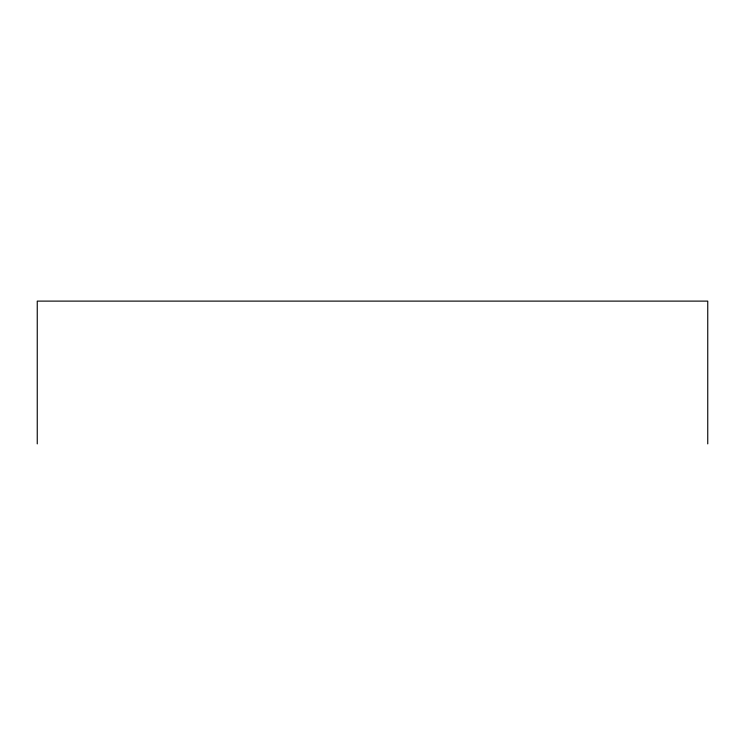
<?xml version="1.0" encoding="UTF-8"?>
<svg xmlns="http://www.w3.org/2000/svg" width="745" height="745" viewBox="0 0 745 745"><rect width="100%" height="100%" fill="white"/><g stroke="black" fill="none" stroke-linecap="round" stroke-linejoin="round"><path stroke-width="1.12" d="M707.75 443.89L707.75 301.11L37.25 301.11L37.25 443.89"/></g></svg>
